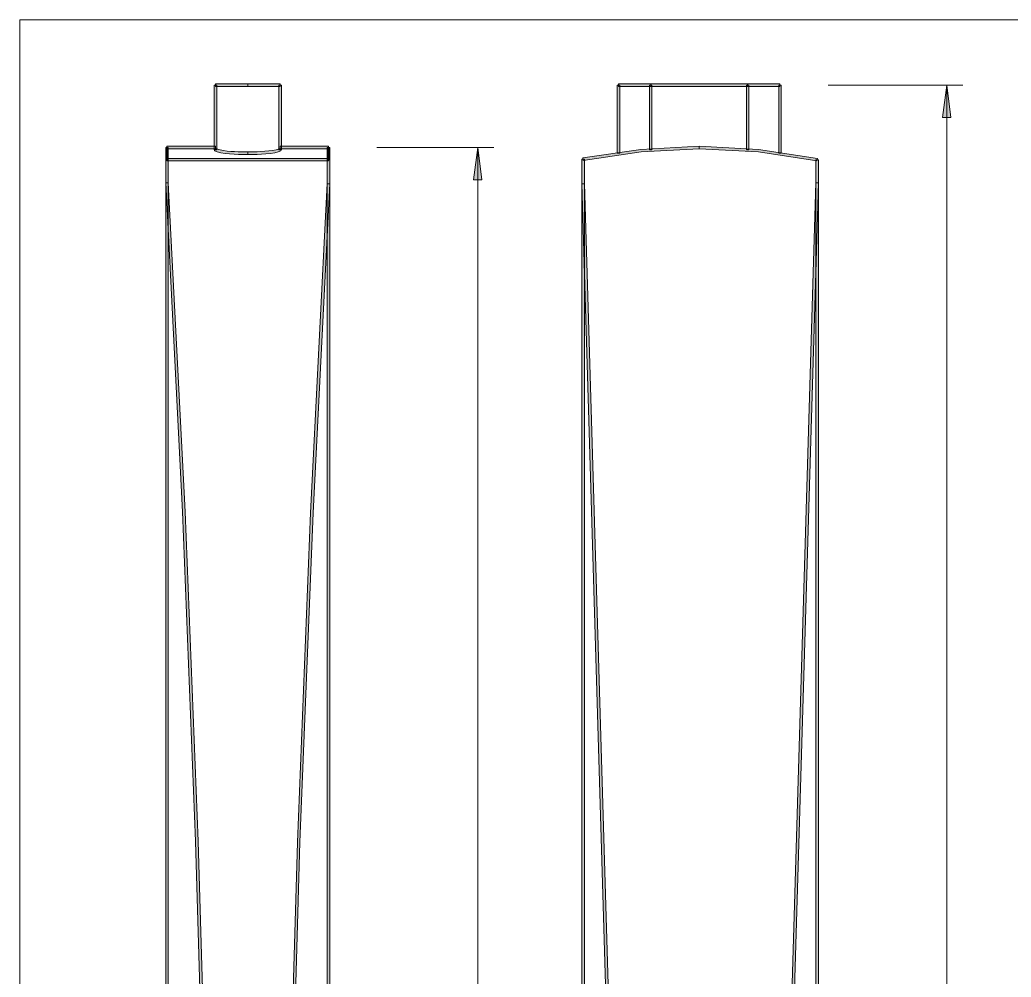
# Model space of a CAD drawing. Header units: inches. Extents: x -1525 to 612, y 0 to 1008.
# Drawn here: x -632 to -355.9, y 741.4 to 1008 of the extents above; entities that cross this region are included whole.
import ezdxf

# ---------------------------------------------------------------- set-up
doc = ezdxf.new("R2010")
doc.units = ezdxf.units.IN
doc.header["$MEASUREMENT"] = 0
doc.layers.add('Layer 1', color=7, linetype='Continuous', lineweight=0)

# ---------------------------------------------------------------- blocks, each defined once
blk = doc.blocks.new('Block_2')
at = {"layer": 'Layer 1', "true_color": 0x000000, "transparency": 33554687}
h = blk.add_hatch(color=18, dxfattribs=at)
h.dxf.hatch_style = 2
h.paths.add_polyline_path([(-577.88, 971.82), (-577.16, 971.82), (-577.16, 989.82), (-577.88, 989.82)])
h = blk.add_hatch(color=18, dxfattribs=at)
h.dxf.hatch_style = 2
h.paths.add_polyline_path([(-577.52, 989.46), (-568.52, 989.46), (-568.52, 990.18), (-577.52, 990.18)])
h = blk.add_hatch(color=18, dxfattribs=at)
h.dxf.hatch_style = 2
h.paths.add_polyline_path([(-568.52, 989.46), (-559.52, 989.46), (-559.52, 990.18), (-568.52, 990.18)])
h = blk.add_hatch(color=18, dxfattribs=at)
h.dxf.hatch_style = 2
h.paths.add_polyline_path([(-559.88, 971.82), (-559.16, 971.82), (-559.16, 989.82), (-559.88, 989.82)])
h = blk.add_hatch(color=18, dxfattribs=at)
h.dxf.hatch_style = 2
h.paths.add_polyline_path([(-465.68, 970.86), (-464.96, 970.86), (-464.96, 989.82), (-465.68, 989.82)])
h = blk.add_hatch(color=18, dxfattribs=at)
h.dxf.hatch_style = 2
h.paths.add_polyline_path([(-465.32, 989.46), (-456.32, 989.46), (-456.32, 990.18), (-465.32, 990.18)])
h = blk.add_hatch(color=18, dxfattribs=at)
h.dxf.hatch_style = 2
h.paths.add_polyline_path([(-456.68, 971.82), (-455.96, 971.82), (-455.96, 989.82), (-456.68, 989.82)])
h = blk.add_hatch(color=18, dxfattribs=at)
h.dxf.hatch_style = 2
h.paths.add_polyline_path([(-456.32, 989.46), (-429.32, 989.46), (-429.32, 990.18), (-456.32, 990.18)])
h = blk.add_hatch(color=18, dxfattribs=at)
h.dxf.hatch_style = 2
h.paths.add_polyline_path([(-429.68, 971.82), (-428.96, 971.82), (-428.96, 989.82), (-429.68, 989.82)])
h = blk.add_hatch(color=18, dxfattribs=at)
h.dxf.hatch_style = 2
h.paths.add_polyline_path([(-429.32, 989.46), (-420.32, 989.46), (-420.32, 990.18), (-429.32, 990.18)])
h = blk.add_hatch(color=18, dxfattribs=at)
h.dxf.hatch_style = 2
h.paths.add_polyline_path([(-420.68, 970.86), (-419.96, 970.86), (-419.96, 989.82), (-420.68, 989.82)])
for points in [[(-373.88, 980.82), (-373.88, 989.82), (-375.08, 980.82), (-372.74, 980.82), (-373.88, 989.82), (-373.88, 980.82)], [(-504.5, 963.42), (-504.5, 972.42), (-505.7, 963.42), (-503.36, 963.42), (-504.5, 972.42), (-504.5, 963.42)]]:
    blk.add_hatch(color=18, dxfattribs=at).paths.add_polyline_path(points)
h = blk.add_hatch(color=18, dxfattribs=at)
h.dxf.hatch_style = 2
h.paths.add_polyline_path([(-591.38, 969.06), (-590.66, 969.06), (-590.66, 972.42), (-591.38, 972.42)])
h = blk.add_hatch(color=18, dxfattribs=at)
h.dxf.hatch_style = 2
h.paths.add_polyline_path([(-591.02, 972.06), (-577.52, 972.06), (-577.52, 972.78), (-591.02, 972.78)])
h = blk.add_hatch(color=18, dxfattribs=at)
h.dxf.hatch_style = 2
edge = h.paths.add_edge_path()
edge.add_spline(control_points=[(-577.16, 972), (-577.16, 972), (-577.82, 971.7), (-577.82, 971.7), (-577.82, 971.7), (-577.76, 971.52), (-577.76, 971.52), (-576.18, 970.67), (-571.03, 970.51), (-569.24, 970.5), (-569.24, 970.5), (-568.52, 970.5), (-568.52, 970.5), (-568.52, 970.5), (-568.52, 971.22), (-568.52, 971.22), (-568.52, 971.22), (-569.18, 971.22), (-569.18, 971.22), (-571.86, 971.3), (-574.64, 971.27), (-577.22, 972.06), (-577.22, 972.06), (-577.28, 972.06), (-577.28, 972.06), (-577.28, 972.06), (-577.46, 971.76), (-577.46, 971.76), (-577.46, 971.76), (-577.16, 971.94), (-577.16, 971.94), (-577.16, 971.94), (-577.16, 972), (-577.16, 972)], knot_values=[0, 0, 0, 0, 1, 1, 1, 2, 2, 2, 3, 3, 3, 4, 4, 4, 5, 5, 5, 6, 6, 6, 7, 7, 7, 8, 8, 8, 9, 9, 9, 10, 10, 10, 11, 11, 11, 11], degree=3, periodic=0)
edge.add_line((-577.16, 972), (-577.16, 972))
h = blk.add_hatch(color=18, dxfattribs=at)
h.dxf.hatch_style = 2
edge = h.paths.add_edge_path()
edge.add_spline(control_points=[(-568.52, 971.22), (-568.52, 971.22), (-568.52, 970.5), (-568.52, 970.5), (-568.52, 970.5), (-567.8, 970.5), (-567.8, 970.5), (-566.01, 970.51), (-560.86, 970.67), (-559.28, 971.52), (-559.28, 971.52), (-559.22, 971.7), (-559.22, 971.7), (-559.22, 971.7), (-559.82, 972), (-559.82, 972), (-559.82, 972), (-559.88, 971.94), (-559.88, 971.94), (-559.88, 971.94), (-559.58, 971.76), (-559.58, 971.76), (-559.58, 971.76), (-559.76, 972.06), (-559.76, 972.06), (-559.76, 972.06), (-559.82, 972.06), (-559.82, 972.06), (-561.85, 971.35), (-565.64, 971.25), (-567.8, 971.22), (-567.8, 971.22), (-568.52, 971.22), (-568.52, 971.22)], knot_values=[0, 0, 0, 0, 1, 1, 1, 2, 2, 2, 3, 3, 3, 4, 4, 4, 5, 5, 5, 6, 6, 6, 7, 7, 7, 8, 8, 8, 9, 9, 9, 10, 10, 10, 11, 11, 11, 11], degree=3, periodic=0)
edge.add_line((-568.52, 971.22), (-568.52, 971.22))
h = blk.add_hatch(color=18, dxfattribs=at)
h.dxf.hatch_style = 2
h.paths.add_polyline_path([(-559.52, 972.06), (-546.02, 972.06), (-546.02, 972.78), (-559.52, 972.78)])
h = blk.add_hatch(color=18, dxfattribs=at)
h.dxf.hatch_style = 2
h.paths.add_polyline_path([(-546.38, 969.06), (-545.66, 969.06), (-545.66, 972.42), (-546.38, 972.42)])
h = blk.add_hatch(color=18, dxfattribs=at)
h.dxf.hatch_style = 2
h.paths.add_polyline_path([(-442.82, 972.06), (-442.82, 972.78), (-459.08, 971.94), (-475.22, 969.54), (-475.1, 968.82), (-459.02, 971.22), (-442.82, 972.06)])
h = blk.add_hatch(color=18, dxfattribs=at)
h.dxf.hatch_style = 2
h.paths.add_polyline_path([(-410.06, 968.7), (-409.88, 969.42), (-426.26, 971.94), (-442.82, 972.78), (-442.82, 972.06), (-426.32, 971.22), (-410.06, 968.7)])
h = blk.add_hatch(color=18, dxfattribs=at)
h.dxf.hatch_style = 2
h.paths.add_polyline_path([(-591.38, 962.64), (-590.66, 962.64), (-590.66, 969.06), (-591.38, 969.06)])
h = blk.add_hatch(color=18, dxfattribs=at)
h.dxf.hatch_style = 2
h.paths.add_polyline_path([(-591.02, 968.7), (-546.02, 968.7), (-546.02, 969.42), (-591.02, 969.42)])
h = blk.add_hatch(color=18, dxfattribs=at)
h.dxf.hatch_style = 2
h.paths.add_polyline_path([(-546.38, 962.34), (-545.66, 962.34), (-545.66, 969.06), (-546.38, 969.06)])
h = blk.add_hatch(color=18, dxfattribs=at)
h.dxf.hatch_style = 2
h.paths.add_polyline_path([(-475.52, 962.34), (-474.8, 962.34), (-474.8, 969.18), (-475.52, 969.18)])
h = blk.add_hatch(color=18, dxfattribs=at)
h.dxf.hatch_style = 2
h.paths.add_polyline_path([(-410.36, 962.64), (-409.64, 962.64), (-409.64, 969.06), (-410.36, 969.06)])
h = blk.add_hatch(color=18, dxfattribs=at)
h.dxf.hatch_style = 2
h.paths.add_polyline_path([(-591.38, 45.36), (-590.66, 45.36), (-590.66, 962.64), (-591.38, 962.64)])
h = blk.add_hatch(color=18, dxfattribs=at)
h.dxf.hatch_style = 2
h.paths.add_polyline_path([(-590.66, 962.64), (-591.38, 962.64), (-586.7, 871.02), (-583.04, 779.28), (-580.4, 687.54), (-578.84, 595.8), (-578.36, 504), (-578.84, 412.2), (-580.4, 320.46), (-583.04, 228.72), (-586.7, 136.98), (-591.38, 45.36), (-590.66, 45.36), (-585.98, 136.98), (-582.32, 228.66), (-579.68, 320.4), (-578.12, 412.2), (-577.64, 504), (-578.12, 595.8), (-579.68, 687.6), (-582.32, 779.34), (-585.98, 871.02), (-590.66, 962.64)])
h = blk.add_hatch(color=18, dxfattribs=at)
h.dxf.hatch_style = 2
h.paths.add_polyline_path([(-546.38, 45.06), (-545.66, 45.12), (-550.34, 136.74), (-554, 228.42), (-556.64, 320.16), (-558.2, 411.96), (-558.68, 503.7), (-558.2, 595.5), (-556.64, 687.3), (-554, 779.04), (-550.34, 870.72), (-545.66, 962.34), (-546.38, 962.4), (-551.06, 870.72), (-554.72, 779.04), (-557.36, 687.3), (-558.92, 595.5), (-559.4, 503.7), (-558.92, 411.9), (-557.36, 320.16), (-554.72, 228.42), (-551.06, 136.68), (-546.38, 45.06)])
h = blk.add_hatch(color=18, dxfattribs=at)
h.dxf.hatch_style = 2
h.paths.add_polyline_path([(-546.38, 45.06), (-545.66, 45.06), (-545.66, 962.34), (-546.38, 962.34)])
h = blk.add_hatch(color=18, dxfattribs=at)
h.dxf.hatch_style = 2
h.paths.add_polyline_path([(-475.52, 45.12), (-474.8, 45.06), (-461.18, 503.7), (-474.8, 962.4), (-475.52, 962.34), (-461.9, 503.7), (-475.52, 45.12)])
h = blk.add_hatch(color=18, dxfattribs=at)
h.dxf.hatch_style = 2
h.paths.add_polyline_path([(-475.52, 45.06), (-474.8, 45.06), (-474.8, 962.34), (-475.52, 962.34)])
h = blk.add_hatch(color=18, dxfattribs=at)
h.dxf.hatch_style = 2
h.paths.add_polyline_path([(-409.64, 962.64), (-410.36, 962.7), (-423.92, 504), (-410.36, 45.36), (-409.64, 45.36), (-423.2, 504), (-409.64, 962.64)])
h = blk.add_hatch(color=18, dxfattribs=at)
h.dxf.hatch_style = 2
h.paths.add_polyline_path([(-410.36, 45.36), (-409.64, 45.36), (-409.64, 962.64), (-410.36, 962.64)])
at = {"layer": 'Layer 1', "color": 18, "lineweight": 9, "true_color": 0x000000}
for p, q in [((-406.88, 989.82), (-369.44, 989.82)), ((-373.88, 980.82), (-373.88, 533.82)), ((-532.58, 972.42), (-500, 972.42)), ((-504.5, 963.42), (-504.5, 536.94))]:
    blk.add_line(p, q, dxfattribs=at)
at = {"layer": 'Layer 1'}
for points in [[(-632, 1008), (-20, 1008), (-20, 0), (-632, 0)], [(-577.88, 971.82), (-577.16, 971.82), (-577.16, 989.82), (-577.88, 989.82)], [(-577.52, 989.46), (-568.52, 989.46), (-568.52, 990.18), (-577.52, 990.18)], [(-568.52, 989.46), (-559.52, 989.46), (-559.52, 990.18), (-568.52, 990.18)], [(-559.88, 971.82), (-559.16, 971.82), (-559.16, 989.82), (-559.88, 989.82)], [(-465.68, 970.86), (-464.96, 970.86), (-464.96, 989.82), (-465.68, 989.82)], [(-465.32, 989.46), (-456.32, 989.46), (-456.32, 990.18), (-465.32, 990.18)], [(-456.68, 971.82), (-455.96, 971.82), (-455.96, 989.82), (-456.68, 989.82)], [(-456.32, 989.46), (-429.32, 989.46), (-429.32, 990.18), (-456.32, 990.18)], [(-429.68, 971.82), (-428.96, 971.82), (-428.96, 989.82), (-429.68, 989.82)], [(-429.32, 989.46), (-420.32, 989.46), (-420.32, 990.18), (-429.32, 990.18)], [(-420.68, 970.86), (-419.96, 970.86), (-419.96, 989.82), (-420.68, 989.82)], [(-591.38, 969.06), (-590.66, 969.06), (-590.66, 972.42), (-591.38, 972.42)], [(-591.02, 972.06), (-577.52, 972.06), (-577.52, 972.78), (-591.02, 972.78)], [(-559.52, 972.06), (-546.02, 972.06), (-546.02, 972.78), (-559.52, 972.78)], [(-546.38, 969.06), (-545.66, 969.06), (-545.66, 972.42), (-546.38, 972.42)], [(-591.38, 962.64), (-590.66, 962.64), (-590.66, 969.06), (-591.38, 969.06)], [(-591.02, 968.7), (-546.02, 968.7), (-546.02, 969.42), (-591.02, 969.42)], [(-546.38, 962.34), (-545.66, 962.34), (-545.66, 969.06), (-546.38, 969.06)], [(-475.52, 962.34), (-474.8, 962.34), (-474.8, 969.18), (-475.52, 969.18)], [(-410.36, 962.64), (-409.64, 962.64), (-409.64, 969.06), (-410.36, 969.06)], [(-591.38, 45.36), (-590.66, 45.36), (-590.66, 962.64), (-591.38, 962.64)], [(-546.38, 45.06), (-545.66, 45.06), (-545.66, 962.34), (-546.38, 962.34)], [(-475.52, 45.06), (-474.8, 45.06), (-474.8, 962.34), (-475.52, 962.34)], [(-410.36, 45.36), (-409.64, 45.36), (-409.64, 962.64), (-410.36, 962.64)]]:
    blk.add_lwpolyline(points, close=True, dxfattribs=at)
at = {"layer": 'Layer 1', "color": 18, "lineweight": 9, "true_color": 0x000000}
for points in [[(-577.88, 971.82), (-577.16, 971.82), (-577.16, 989.82), (-577.88, 989.82)], [(-577.52, 989.46), (-568.52, 989.46), (-568.52, 990.18), (-577.52, 990.18)], [(-568.52, 989.46), (-559.52, 989.46), (-559.52, 990.18), (-568.52, 990.18)], [(-559.88, 971.82), (-559.16, 971.82), (-559.16, 989.82), (-559.88, 989.82)], [(-464.96, 989.82), (-465.68, 989.82), (-465.68, 970.86), (-464.96, 970.86)], [(-465.32, 989.46), (-456.32, 989.46), (-456.32, 990.18), (-465.32, 990.18)], [(-456.68, 971.82), (-455.96, 971.82), (-455.96, 989.82), (-456.68, 989.82)], [(-429.32, 990.18), (-456.32, 990.18), (-456.32, 989.46), (-429.32, 989.46)], [(-429.68, 971.82), (-428.96, 971.82), (-428.96, 989.82), (-429.68, 989.82)], [(-429.32, 989.46), (-420.32, 989.46), (-420.32, 990.18), (-429.32, 990.18)], [(-419.96, 989.82), (-420.68, 989.82), (-420.68, 970.86), (-419.96, 970.86)], [(-590.66, 972.42), (-591.38, 972.42), (-591.38, 969.06), (-590.66, 969.06)], [(-591.02, 972.06), (-577.52, 972.06), (-577.52, 972.78), (-591.02, 972.78)], [(-559.52, 972.06), (-546.02, 972.06), (-546.02, 972.78), (-559.52, 972.78)], [(-546.38, 969.06), (-545.66, 969.06), (-545.66, 972.42), (-546.38, 972.42)], [(-591.38, 962.64), (-590.66, 962.64), (-590.66, 969.06), (-591.38, 969.06)], [(-591.02, 968.7), (-546.02, 968.7), (-546.02, 969.42), (-591.02, 969.42)], [(-545.66, 969.06), (-546.38, 969.06), (-546.38, 962.34), (-545.66, 962.34)], [(-474.8, 969.18), (-475.52, 969.18), (-475.52, 962.34), (-474.8, 962.34)], [(-410.36, 962.64), (-409.64, 962.64), (-409.64, 969.06), (-410.36, 969.06)], [(-591.38, 45.36), (-590.66, 45.36), (-590.66, 962.64), (-591.38, 962.64)], [(-545.66, 962.34), (-546.38, 962.34), (-546.38, 45.06), (-545.66, 45.06)], [(-475.52, 45.06), (-474.8, 45.06), (-474.8, 962.34), (-475.52, 962.34)], [(-409.64, 962.64), (-410.36, 962.64), (-410.36, 45.36), (-409.64, 45.36)]]:
    blk.add_lwpolyline(points, close=True, dxfattribs=at)
at = {"layer": 'Layer 1'}
for points in [[(-373.88, 980.82), (-373.88, 989.82), (-375.08, 980.82), (-372.74, 980.82), (-373.88, 989.82), (-373.88, 980.82)], [(-504.5, 963.42), (-504.5, 972.42), (-505.7, 963.42), (-503.36, 963.42), (-504.5, 972.42), (-504.5, 963.42)], [(-442.82, 972.06), (-442.82, 972.78), (-459.08, 971.94), (-475.22, 969.54), (-475.1, 968.82), (-459.02, 971.22), (-442.82, 972.06)], [(-410.06, 968.7), (-409.88, 969.42), (-426.26, 971.94), (-442.82, 972.78), (-442.82, 972.06), (-426.32, 971.22), (-410.06, 968.7)], [(-590.66, 962.64), (-591.38, 962.64), (-586.7, 871.02), (-583.04, 779.28), (-580.4, 687.54), (-578.84, 595.8), (-578.36, 504), (-578.84, 412.2), (-580.4, 320.46), (-583.04, 228.72), (-586.7, 136.98), (-591.38, 45.36), (-590.66, 45.36), (-585.98, 136.98), (-582.32, 228.66), (-579.68, 320.4), (-578.12, 412.2), (-577.64, 504), (-578.12, 595.8), (-579.68, 687.6), (-582.32, 779.34), (-585.98, 871.02), (-590.66, 962.64)], [(-546.38, 45.06), (-545.66, 45.12), (-550.34, 136.74), (-554, 228.42), (-556.64, 320.16), (-558.2, 411.96), (-558.68, 503.7), (-558.2, 595.5), (-556.64, 687.3), (-554, 779.04), (-550.34, 870.72), (-545.66, 962.34), (-546.38, 962.4), (-551.06, 870.72), (-554.72, 779.04), (-557.36, 687.3), (-558.92, 595.5), (-559.4, 503.7), (-558.92, 411.9), (-557.36, 320.16), (-554.72, 228.42), (-551.06, 136.68), (-546.38, 45.06)], [(-475.52, 45.12), (-474.8, 45.06), (-461.18, 503.7), (-474.8, 962.4), (-475.52, 962.34), (-461.9, 503.7), (-475.52, 45.12)], [(-409.64, 962.64), (-410.36, 962.7), (-423.92, 504), (-410.36, 45.36), (-409.64, 45.36), (-423.2, 504), (-409.64, 962.64)]]:
    blk.add_lwpolyline(points, dxfattribs=at)
at = {"layer": 'Layer 1', "color": 18, "lineweight": 9, "true_color": 0x000000}
for points in [[(-373.88, 989.82), (-375.08, 980.82), (-372.74, 980.82), (-373.88, 989.82)], [(-504.5, 972.42), (-505.7, 963.42), (-503.36, 963.42), (-504.5, 972.42)], [(-442.82, 972.06), (-442.82, 972.78), (-459.08, 971.94), (-475.22, 969.54), (-475.1, 968.82), (-459.02, 971.22), (-442.82, 972.06)], [(-410.06, 968.7), (-409.88, 969.42), (-426.26, 971.94), (-442.82, 972.78), (-442.82, 972.06), (-426.32, 971.22), (-410.06, 968.7)], [(-590.66, 962.64), (-591.38, 962.64), (-586.7, 871.02), (-583.04, 779.28), (-580.4, 687.54), (-578.84, 595.8), (-578.36, 504), (-578.84, 412.2), (-580.4, 320.46), (-583.04, 228.72), (-586.7, 136.98), (-591.38, 45.36), (-590.66, 45.36), (-585.98, 136.98), (-582.32, 228.66), (-579.68, 320.4), (-578.12, 412.2), (-577.64, 504), (-578.12, 595.8), (-579.68, 687.6), (-582.32, 779.34), (-585.98, 871.02), (-590.66, 962.64)], [(-546.38, 45.06), (-545.66, 45.12), (-550.34, 136.74), (-554, 228.42), (-556.64, 320.16), (-558.2, 411.96), (-558.68, 503.7), (-558.2, 595.5), (-556.64, 687.3), (-554, 779.04), (-550.34, 870.72), (-545.66, 962.34), (-546.38, 962.4), (-551.06, 870.72), (-554.72, 779.04), (-557.36, 687.3), (-558.92, 595.5), (-559.4, 503.7), (-558.92, 411.9), (-557.36, 320.16), (-554.72, 228.42), (-551.06, 136.68), (-546.38, 45.06)], [(-475.52, 45.12), (-474.8, 45.06), (-461.18, 503.7), (-474.8, 962.4), (-475.52, 962.34), (-461.9, 503.7), (-475.52, 45.12)], [(-409.64, 962.64), (-410.36, 962.7), (-423.92, 504), (-410.36, 45.36), (-409.64, 45.36), (-423.2, 504), (-409.64, 962.64)]]:
    blk.add_lwpolyline(points, dxfattribs=at)
at = {"layer": 'Layer 1'}
for points in [[(-577.16, 972), (-577.16, 972), (-577.82, 971.7), (-577.82, 971.7), (-577.82, 971.7), (-577.76, 971.52), (-577.76, 971.52), (-576.18, 970.67), (-571.03, 970.51), (-569.24, 970.5), (-569.24, 970.5), (-568.52, 970.5), (-568.52, 970.5), (-568.52, 970.5), (-568.52, 971.22), (-568.52, 971.22), (-568.52, 971.22), (-569.18, 971.22), (-569.18, 971.22), (-571.86, 971.3), (-574.64, 971.27), (-577.22, 972.06), (-577.22, 972.06), (-577.28, 972.06), (-577.28, 972.06), (-577.28, 972.06), (-577.46, 971.76), (-577.46, 971.76), (-577.46, 971.76), (-577.16, 971.94), (-577.16, 971.94), (-577.16, 971.94), (-577.16, 972), (-577.16, 972)], [(-568.52, 971.22), (-568.52, 971.22), (-568.52, 970.5), (-568.52, 970.5), (-568.52, 970.5), (-567.8, 970.5), (-567.8, 970.5), (-566.01, 970.51), (-560.86, 970.67), (-559.28, 971.52), (-559.28, 971.52), (-559.22, 971.7), (-559.22, 971.7), (-559.22, 971.7), (-559.82, 972), (-559.82, 972), (-559.82, 972), (-559.88, 971.94), (-559.88, 971.94), (-559.88, 971.94), (-559.58, 971.76), (-559.58, 971.76), (-559.58, 971.76), (-559.76, 972.06), (-559.76, 972.06), (-559.76, 972.06), (-559.82, 972.06), (-559.82, 972.06), (-561.85, 971.35), (-565.64, 971.25), (-567.8, 971.22), (-567.8, 971.22), (-568.52, 971.22), (-568.52, 971.22)]]:
    blk.add_open_spline(points, degree=3, knots=[0, 0, 0, 0, 1, 1, 1, 2, 2, 2, 3, 3, 3, 4, 4, 4, 5, 5, 5, 6, 6, 6, 7, 7, 7, 8, 8, 8, 9, 9, 9, 10, 10, 10, 11, 11, 11, 11], dxfattribs=at)
at = {"layer": 'Layer 1', "color": 18, "lineweight": 9, "true_color": 0x000000}
for points in [[(-577.16, 972), (-577.16, 972), (-577.82, 971.7), (-577.82, 971.7), (-577.82, 971.7), (-577.76, 971.52), (-577.76, 971.52), (-576.18, 970.67), (-571.03, 970.51), (-569.24, 970.5), (-569.24, 970.5), (-568.52, 970.5), (-568.52, 970.5), (-568.52, 970.5), (-568.52, 971.22), (-568.52, 971.22), (-568.52, 971.22), (-569.18, 971.22), (-569.18, 971.22), (-571.86, 971.3), (-574.64, 971.27), (-577.22, 972.06), (-577.22, 972.06), (-577.28, 972.06), (-577.28, 972.06), (-577.28, 972.06), (-577.46, 971.76), (-577.46, 971.76), (-577.46, 971.76), (-577.16, 971.94), (-577.16, 971.94), (-577.16, 971.94), (-577.16, 972), (-577.16, 972)], [(-568.52, 971.22), (-568.52, 971.22), (-568.52, 970.5), (-568.52, 970.5), (-568.52, 970.5), (-567.8, 970.5), (-567.8, 970.5), (-566.01, 970.51), (-560.86, 970.67), (-559.28, 971.52), (-559.28, 971.52), (-559.22, 971.7), (-559.22, 971.7), (-559.22, 971.7), (-559.82, 972), (-559.82, 972), (-559.82, 972), (-559.88, 971.94), (-559.88, 971.94), (-559.88, 971.94), (-559.58, 971.76), (-559.58, 971.76), (-559.58, 971.76), (-559.76, 972.06), (-559.76, 972.06), (-559.76, 972.06), (-559.82, 972.06), (-559.82, 972.06), (-561.85, 971.35), (-565.64, 971.25), (-567.8, 971.22), (-567.8, 971.22), (-568.52, 971.22), (-568.52, 971.22)]]:
    blk.add_open_spline(points, degree=3, knots=[0, 0, 0, 0, 1, 1, 1, 2, 2, 2, 3, 3, 3, 4, 4, 4, 5, 5, 5, 6, 6, 6, 7, 7, 7, 8, 8, 8, 9, 9, 9, 10, 10, 10, 11, 11, 11, 11], dxfattribs=at)
blk = doc.blocks.new('Block_1')
at = {"layer": 'Layer 1'}
blk.add_blockref('Block_2', (0, 0), dxfattribs=at)

msp = doc.modelspace()

# ---------------------------------------------------------------- block references
at = {"layer": 'Layer 1'}
msp.add_blockref('Block_1', (0, 0), dxfattribs=at)

doc.saveas('drawing.dxf')
